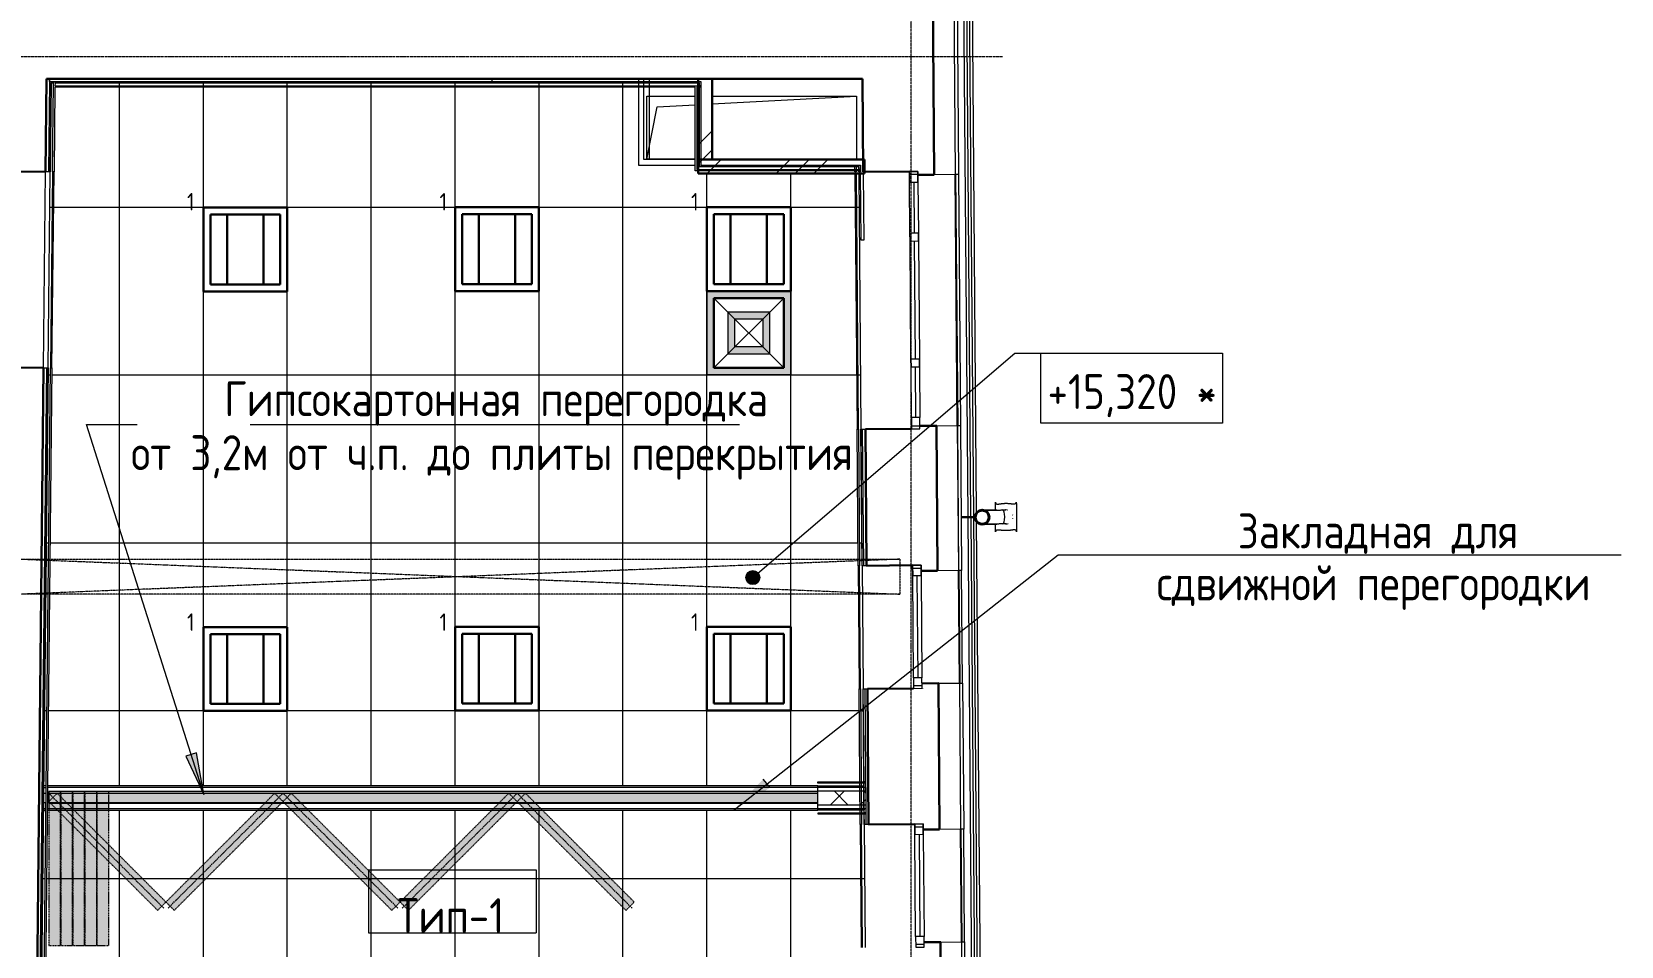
# Model space of a CAD drawing. Header units: millimetres. Extents: x -10051 to 73829, y -4843 to 44223.
# Drawn here: x 49062 to 60428, y 13883 to 20421 of the extents above; entities that cross this region are included whole.
import ezdxf

# ---------------------------------------------------------------- set-up
doc = ezdxf.new("R2010")
doc.units = ezdxf.units.MM
for name, pattern in [('ADSK_Линия сетки', [25, 20, -2.5, 0, -2.5]), ('ADSK_Осевая', [14, 10, -2, 0, -2]), ('ADSK_Штрих_ш3 п3', [6, 3, -3]), ('ADSK_Штрихпунктирная 2 точки_ш15 п1_5 п1_5 п1_5', [19.5, 15, -1.5, 0, -1.5, 0, -1.5])]:
    doc.linetypes.add(name, pattern=pattern)
for name, color, linetype, lineweight in [('_ Окна', 7, 'Continuous', 9), ('Аннотация', 7, 'Continuous', 20), ('Марки', 7, 'Continuous', 20), ('Обобщенные модели', 7, 'Continuous', 18), ('Окна', 7, 'Continuous', 9), ('Оси', 7, 'Continuous', 9), ('Отметки', 7, 'Continuous', 9), ('Перекрытие', 7, 'Continuous', 18), ('Потолки штриховка', 7, 'Continuous', 9), ('Стены внутренние', 7, 'Continuous', 18), ('Стены наружные', 7, 'Continuous', 18), ('Стены несущие', 7, 'Continuous', 30), ('Стены отделка', 7, 'Continuous', 30), ('Стены штриховка', 7, 'Continuous', 9), ('Узлы', 7, 'Continuous', 18)]:
    doc.layers.add(name, color=color, linetype=linetype, lineweight=lineweight)
doc.layers.add('Линии', color=7, linetype='Continuous', lineweight=9, true_color=0x00a600)
doc.styles.add('GOST Common_1', font='GOST_Common.ttf', dxfattribs={"width": 0.9, "height": 250})
doc.styles.add('GOST Common_2', font='GOST_Common.ttf', dxfattribs={"width": 0.9, "height": 250})
doc.styles.add('GOST Common_4', font='GOST_Common.ttf', dxfattribs={"width": 0.9, "height": 200})
doc.styles.add('GOST Common_B', font='', dxfattribs={"width": 0.9, "height": 250})
doc.styles.get('GOST Common_B').set_extended_font_data('GOST Common', bold=True)
pattern_1 = [(45, (0, 0), (-381.661, 381.661), []), (45, (134.94, 0), (0, 763.322), []), (45, (-134.94, 0), (0, 763.322), [])]

# ---------------------------------------------------------------- blocks, each defined once
blk = doc.blocks.new('Водосток - Тип 1 _карниз больше 490мм_-5168659-План потолков 4-го этажа')
at = {"layer": 'Обобщенные модели'}
for p, q in [((19, 405), (25, 405)), ((225, 405), (231, 405)), ((25, 255), (19, 255)), ((75, 184), (75, 306)), ((75, 264), (75, 306)), ((175, 306), (175, 184)), ((175, 306), (175, 264)), ((231, 255), (225, 255)), ((75, 184), (75, 226)), ((175, 226), (175, 184)), ((120, 10), (120, 109)), ((130, 109), (130, 10)), ((120, -13), (120, -10)), ((130, -10), (130, -13))]:
    blk.add_line(p, q, dxfattribs=at)
at = {"layer": 'Обобщенные модели', "flags": 128}
for points in [[(75, 226), (75, 232), (75, 238), (75, 243), (75, 248), (75, 254), (75, 259), (75, 264), (75, 269), (75, 274), (75, 278), (75, 283), (75, 287), (75, 291), (75, 295), (75, 299), (75, 302), (75, 306), (75, 309), (75, 312), (75, 315), (75, 317), (75, 319), (75, 322), (75, 323), (75, 325), (75, 326), (75, 328), (75, 329), (75, 329), (75, 330), (75, 330), (75, 330)], [(75, 264), (75, 258), (75, 252), (75, 247), (75, 242), (75, 236), (75, 231), (75, 226), (75, 221), (75, 216), (75, 212), (75, 207), (75, 203), (75, 199), (75, 195), (75, 191), (75, 188), (75, 184), (75, 181), (75, 178), (75, 175), (75, 173)], [(175, 330), (175, 330), (175, 330), (175, 329), (175, 328), (175, 327), (175, 326), (175, 324), (175, 322), (175, 320), (175, 318), (175, 316), (175, 313), (175, 310), (175, 307), (175, 304), (175, 300), (175, 297), (175, 293), (175, 289), (175, 285), (175, 280), (175, 276), (175, 271), (175, 266), (175, 261), (175, 256), (175, 251), (175, 245), (175, 240), (175, 234), (175, 229), (175, 226)], [(175, 173), (175, 174), (175, 177), (175, 180), (175, 183), (175, 186), (175, 190), (175, 193), (175, 197), (175, 201), (175, 205), (175, 210), (175, 214), (175, 219), (175, 224), (175, 229), (175, 234), (175, 239), (175, 245), (175, 250), (175, 256), (175, 261), (175, 264)]]:
    blk.add_lwpolyline(points, dxfattribs=at)
at = {"layer": 'Обобщенные модели'}
for centre, radius, start, end in [((125, 330), 50, 163.3249, 166.6752), ((125, 330), 50, 103.3248, 106.6752), ((125, 330), 50, 73.3248, 76.6752), ((125, 330), 50, 13.3248, 16.6751), ((125, 330), 50, 174.5444, 183.3856), ((125, 330), 50, 356.7269, 5.4556), ((125, 160), 52, 90, 270), ((125, 160), 52, 270, 90)]:
    blk.add_arc(centre, radius, start, end, dxfattribs=at)
at = {"layer": 'Обобщенные модели', "lineweight": 40}
for start, end in [(90, 270), (270, 90)]:
    blk.add_arc((125, 160), 50, start, end, dxfattribs=at)
at = {"layer": 'Обобщенные модели'}
for start_param, end_param in [(4.712389, 6.283185), (4.712389, 6.283185), (3.141593, 4.712389), (3.141593, 4.712389)]:
    blk.add_ellipse((125, 306), major_axis=(-50, 0), ratio=0.309017, start_param=start_param, end_param=end_param, dxfattribs=at)
for points, knots in [([(19, 255), (21, 255), (25, 256), (29, 259), (31, 262), (32, 265), (32, 267), (32, 269), (32, 272), (32, 274), (32, 276), (32, 279), (32, 281), (31, 284), (31, 287), (31, 290), (30, 293), (30, 296), (29, 299), (29, 302), (29, 306), (28, 310), (28, 316), (27, 325), (27, 335), (28, 344), (28, 350), (29, 354), (29, 358), (29, 361), (30, 364), (30, 367), (31, 370), (31, 373), (31, 376), (32, 379), (32, 381), (32, 384), (32, 386), (32, 388), (32, 391), (32, 393), (32, 395), (31, 398), (29, 401), (25, 404), (21, 405), (19, 405)], [-1, -1, -1, -1, -0.941176, -0.882353, -0.852941, -0.823529, -0.808824, -0.794118, -0.779412, -0.764706, -0.75, -0.735294, -0.720588, -0.705882, -0.691176, -0.676471, -0.661765, -0.647059, -0.632353, -0.617647, -0.602941, -0.588235, -0.558824, -0.529412, -0.470588, -0.441176, -0.411765, -0.397059, -0.382353, -0.367647, -0.352941, -0.338235, -0.323529, -0.308824, -0.294118, -0.279412, -0.264706, -0.25, -0.235294, -0.220588, -0.205882, -0.191176, -0.176471, -0.147059, -0.117647, -0.058824, 0, 0, 0, 0]), ([(19, 405), (22, 405), (29, 405), (39, 405), (48, 405), (56, 405), (61, 405), (65, 405), (68, 405), (71, 405), (74, 405), (78, 405), (81, 405), (84, 405), (86, 405), (88, 405), (90, 405), (93, 405), (96, 405), (100, 405), (102, 405), (105, 405), (107, 405), (110, 405), (116, 405), (121, 405), (125, 405)], [-1, -1, -1, -1, -0.875, -0.75, -0.625, -0.5625, -0.5, -0.46875, -0.4375, -0.40625, -0.375, -0.34375, -0.3125, -0.28125, -0.265625, -0.25, -0.234375, -0.21875, -0.1875, -0.15625, -0.140625, -0.125, -0.109375, -0.09375, -0.0625, 0, 0, 0, 0]), ([(125, 405), (129, 405), (134, 405), (140, 405), (143, 405), (145, 405), (148, 405), (150, 405), (154, 405), (157, 405), (160, 405), (162, 405), (164, 405), (166, 405), (169, 405), (172, 405), (176, 405), (179, 405), (182, 405), (185, 405), (189, 405), (194, 405), (202, 405), (211, 405), (221, 405), (228, 405), (231, 405)], [-1, -1, -1, -1, -0.9375, -0.90625, -0.890625, -0.875, -0.859375, -0.84375, -0.8125, -0.78125, -0.765625, -0.75, -0.734375, -0.71875, -0.6875, -0.65625, -0.625, -0.59375, -0.5625, -0.53125, -0.5, -0.4375, -0.375, -0.25, -0.125, 0, 0, 0, 0]), ([(231, 405), (229, 405), (225, 404), (221, 401), (219, 398), (218, 395), (218, 393), (218, 391), (218, 388), (218, 386), (218, 384), (218, 381), (218, 379), (219, 376), (219, 373), (219, 370), (220, 367), (220, 364), (221, 361), (221, 358), (221, 354), (222, 350), (222, 344), (223, 335), (223, 325), (222, 316), (222, 310), (221, 306), (221, 302), (221, 299), (220, 296), (220, 293), (219, 290), (219, 287), (219, 284), (218, 281), (218, 279), (218, 276), (218, 274), (218, 272), (218, 269), (218, 267), (218, 265), (219, 262), (221, 259), (225, 256), (229, 255), (231, 255)], [-1, -1, -1, -1, -0.941176, -0.882353, -0.852941, -0.823529, -0.808824, -0.794118, -0.779412, -0.764706, -0.75, -0.735294, -0.720588, -0.705882, -0.691176, -0.676471, -0.661765, -0.647059, -0.632353, -0.617647, -0.602941, -0.588235, -0.558824, -0.529412, -0.470588, -0.441176, -0.411765, -0.397059, -0.382353, -0.367647, -0.352941, -0.338235, -0.323529, -0.308824, -0.294118, -0.279412, -0.264706, -0.25, -0.235294, -0.220588, -0.205882, -0.191176, -0.176471, -0.147059, -0.117647, -0.058824, 0, 0, 0, 0]), ([(74, 255), (73, 255), (71, 255), (68, 255), (65, 255), (61, 255), (56, 255), (48, 255), (39, 255), (29, 255), (22, 255), (19, 255)], [-0.625, -0.625, -0.625, -0.625, -0.59375, -0.5625, -0.53125, -0.5, -0.4375, -0.375, -0.25, -0.125, 0, 0, 0, 0]), ([(231, 255), (228, 255), (221, 255), (211, 255), (202, 255), (194, 255), (189, 255), (185, 255), (182, 255), (179, 255), (177, 255), (176, 255)], [-1, -1, -1, -1, -0.875, -0.75, -0.625, -0.5625, -0.5, -0.46875, -0.4375, -0.40625, -0.375, -0.375, -0.375, -0.375])]:
    blk.add_open_spline(points, degree=3, knots=knots, dxfattribs=at)
blk = doc.blocks.new('окно трехпол с фрамугой - 1840х2380 и 2390 _h___нов_ ОК-5-2174128-План потолков 4-го этажа')
at = {"layer": '_ Окна', "lineweight": 18}
for p, q in [((-920, 75), (-920, 135)), ((-920, 135), (-840, 135)), ((-840, 135), (-840, 75)), ((-480, 75), (-480, 135)), ((-480, 135), (-420, 135)), ((-420, 135), (-420, 75)), ((420, 75), (420, 135)), ((420, 135), (480, 135)), ((480, 135), (480, 75)), ((840, 135), (840, 75)), ((920, 135), (840, 135)), ((920, 75), (920, 135)), ((-840, 75), (-920, 75)), ((-420, 75), (-480, 75)), ((480, 75), (420, 75)), ((840, 75), (920, 75))]:
    blk.add_line(p, q, dxfattribs=at)
at = {"layer": '_ Окна'}
for p, q in [((-900, 75), (-900, 135)), ((900, 75), (900, 135)), ((-840, 105), (-480, 105)), ((-420, 105), (420, 105)), ((480, 105), (840, 105))]:
    blk.add_line(p, q, dxfattribs=at)
at = {"layer": 'Окна'}
for p, q in [((-920, 135), (-920, 75)), ((-840, 135), (-920, 135)), ((-840, 135), (-480, 135)), ((-420, 135), (-480, 135)), ((-420, 135), (420, 135)), ((480, 135), (420, 135)), ((480, 135), (840, 135)), ((920, 135), (840, 135)), ((920, 75), (920, 135)), ((-920, 75), (-840, 75)), ((-480, 75), (-840, 75)), ((-480, 75), (-420, 75)), ((420, 75), (-420, 75)), ((420, 75), (480, 75)), ((840, 75), (480, 75)), ((840, 75), (920, 75))]:
    blk.add_line(p, q, dxfattribs=at)
blk = doc.blocks.new('окна_rehau_однопольное_фрамуга_сверху - 840х2320 _глухое_ _нов_ ок-24-2066060-План потолков 4-го этажа')
at = {"layer": '_ Окна', "lineweight": 18}
for p, q in [((-440, 75), (-440, 135)), ((-440, 135), (-364, 135)), ((-364, 135), (-364, 75)), ((364, 135), (364, 75)), ((440, 135), (364, 135)), ((440, 75), (440, 135)), ((-364, 75), (-440, 75)), ((364, 75), (440, 75))]:
    blk.add_line(p, q, dxfattribs=at)
at = {"layer": '_ Окна'}
for p, q in [((-420, 75), (-420, 135)), ((420, 75), (420, 135)), ((-364, 105), (364, 105))]:
    blk.add_line(p, q, dxfattribs=at)
at = {"layer": 'Окна'}
for p, q in [((-440, 135), (-440, 75)), ((-364, 135), (-440, 135)), ((-364, 135), (364, 135)), ((440, 135), (364, 135)), ((440, 75), (440, 135)), ((-440, 75), (-364, 75)), ((364, 75), (-364, 75)), ((364, 75), (440, 75))]:
    blk.add_line(p, q, dxfattribs=at)
blk = doc.blocks.new('GM_Отверстие прямоугольное _в плите_ - Отверстие-3336402-План потолков 4-го этажа')
at = {"layer": 'Обобщенные модели'}
for p, q in [((-750, -225), (-750, 225)), ((-750, 225), (-403, 225)), ((-750, -225), (-675, 150)), ((-730, 225), (-403, 225)), ((-675, 150), (-403, 164)), ((-393, 225), (-383, 225)), ((-393, 225), (-383, 225)), ((-393, 165), (-383, 165)), ((-283, 225), (750, 225)), ((-283, 171), (750, 225)), ((-283, 225), (750, 225)), ((750, 225), (750, -225)), ((750, 225), (750, -225)), ((-403, -225), (-750, -225)), ((-403, -225), (-730, -225)), ((-383, -225), (-393, -225)), ((-383, -225), (-393, -225)), ((750, -225), (-283, -225)), ((750, -225), (-283, -225))]:
    blk.add_line(p, q, dxfattribs=at)
blk = doc.blocks.new('Высотные отметки - Рамка-12095-План потолков 4-го этажа')
at = {"layer": 'Аннотация'}
for p, q in [((-6.5, 0), (-6.5, 5)), ((-6.5, 5), (6.5, 5)), ((6.5, 5), (6.5, 0)), ((6.5, 0), (-6.5, 0))]:
    blk.add_line(p, q, dxfattribs=at)
blk = doc.blocks.new('ADSK_Аннотация_Текст_сВыноской - Текст с выноской-1549955-План потолков 4-го этажа')
at = {"layer": 'Аннотация'}
blk.add_line((-17.5, 0), (17.5, 0), dxfattribs=at)
blk = doc.blocks.new('ADSK_Марка_Потолок - ADSK_Марка и Смещение от уровня-155896-План потолков 4-го этажа')
at = {"layer": 'Марки'}
for p, q in [((-6, 4.5), (-6, 0)), ((-6, 4.5), (6, 4.5)), ((6, 4.5), (6, 0)), ((-6, 0), (6, 0))]:
    blk.add_line(p, q, dxfattribs=at)

msp = doc.modelspace()

# ---------------------------------------------------------------- hatches: boundary and pattern name
at = {"layer": 'Аннотация'}
for points in [[(50292.937, 14967.81), (50239.891, 15265.713), (50164.596, 15241.833)], [(54084.62, 14859.09), (54342.714, 15017.038), (54293.04, 15078.456)]]:
    msp.add_hatch(color=256, dxfattribs=at).paths.add_polyline_path(points)
at = {"layer": 'Отметки'}
h = msp.add_hatch(color=256, dxfattribs=at)
edge = h.paths.add_edge_path()
edge.add_arc((54217.903, 16518.579), 50, 0, 360)
at = {"layer": 'Потолки штриховка', "lineweight": 18}
h = msp.add_hatch(dxfattribs=at)
h.set_pattern_fill('FP_30', color=256, style=0, pattern_type=2)
h.set_pattern_definition([(90, (53288.9, 14367.74), (600, -4e-14), []), (0, (53288.9, 14367.7), (0, -1200), [])])
h.paths.add_polyline_path([(55064.294, 8799.348), (55064.133, 8801.348), (55062.278, 8801.348), (55064.278, 8799.364)])
h.paths.add_polyline_path([(49075.614, 8799.348), (49075.614, 8801.348), (49073.614, 8799.348)])
h.paths.add_polyline_path([(49075.614, 8801.348), (49093.614, 8801.348), (49093.614, 12111.747), (49075.614, 12111.216), (49075.614, 8995.435)])
h.paths.add_polyline_path([(49103.614, 8801.348), (55062.278, 8801.348), (55062.052, 8819.348), (49103.614, 8819.348)])
h.paths.add_polyline_path([(49278.658, 8829.348), (55034.051, 8829.348), (54985.537, 14827.823), (54684.376, 14827.823), (54684.376, 14837.823), (54985.456, 14837.823), (54985.31, 14855.823), (49172.639, 14855.823), (49143.354, 12111.216), (49103.614, 12111.216), (49103.614, 8829.348)])
h.paths.add_polyline_path([(55059.416, 8829.348), (55062.052, 8829.348), (55013.311, 14827.823), (54995.537, 14827.823), (55044.051, 8829.348)])
h.paths.add_polyline_path([(49133.461, 12121.322), (49162.638, 14855.823), (49144.637, 14855.823), (49115.515, 12126.514), (49113.516, 12126.536), (49113.494, 12124.536), (49103.614, 12124.536), (49103.623, 12121.641), (49130.9, 12121.35)])
h.paths.add_polyline_path([(49075.614, 12124.94), (49075.614, 12126.94), (49073.825, 12126.748), (49075.579, 12124.976)])
h.paths.add_polyline_path([(49093.614, 12121.748), (49093.614, 12124.748), (49075.614, 12124.748), (49075.614, 12121.94), (49083.678, 12121.854)])
h.paths.add_polyline_path([(55013.311, 14837.823), (55013.457, 14837.823), (55013.214, 14855.823), (54995.311, 14855.823), (54996.139, 14837.823), (55013.214, 14837.823)])
h.paths.add_polyline_path([(54815.056, 15029.823), (54983.903, 15029.823), (54983.757, 15047.823), (54684.096, 15047.823), (54684.096, 15057.823), (54983.677, 15057.823), (54948.399, 19407.742), (53826.852, 19407.742), (53826.852, 19427.742), (53806.852, 19427.742), (53806.852, 19467.742), (53399.948, 19467.742), (53399.948, 20025.573), (49227.8, 20025.573), (49174.495, 15029.823), (54684.096, 15029.823)])
h.paths.add_polyline_path([(49146.494, 15029.823), (49164.495, 15029.823), (49218.098, 20053.573), (49200.097, 20053.573), (49151.652, 15513.287)])
h.paths.add_polyline_path([(55011.904, 15029.823), (55011.678, 15047.823), (54993.759, 15047.726), (54993.903, 15029.823), (55011.758, 15029.823)])
h.paths.add_polyline_path([(55008.293, 15057.823), (55011.678, 15057.823), (54976.398, 19407.742), (54958.496, 19407.742), (54993.677, 15057.823), (55006.293, 15057.823)])
h.paths.add_polyline_path([(53816.852, 19437.742), (53826.852, 19437.742), (53826.852, 19467.742), (53816.852, 19466.712)])
h.paths.add_polyline_path([(53479.948, 19507.742), (53806.852, 19507.742), (53806.852, 19510.857), (53479.948, 19510.857)])
h.paths.add_polyline_path([(53816.852, 19507.742), (53826.852, 19507.742), (53826.852, 19510.857), (53816.852, 19510.857)])
h.paths.add_polyline_path([(53816.852, 19960.857), (53826.852, 19960.857), (53826.852, 20025.573), (53816.852, 20025.573)])
h.paths.add_polyline_path([(53479.948, 19960.857), (53806.852, 19960.857), (53806.852, 20025.573), (53479.948, 20025.573)])
h.paths.add_polyline_path([(49228.12, 20035.573), (53399.948, 20035.573), (53399.948, 20053.573), (49228.099, 20053.573), (49228.099, 20035.573)])
h.paths.add_polyline_path([(53806.852, 20035.573), (53826.852, 20035.573), (53826.852, 20053.573), (53479.948, 20053.573), (53479.948, 20035.573)])
h.paths.add_polyline_path([(49200.097, 20053.573), (49200.097, 20055.573), (49198.225, 20055.465)])
at = {"layer": 'Стены внутренние', "lineweight": 9}
h = msp.add_hatch(dxfattribs=at)
h.set_pattern_fill('FP_1', color=256, style=0, pattern_type=2)
h.set_pattern_definition(pattern_1)
h.paths.add_polyline_path([(53826.852, 19507.742), (53926.852, 19507.742), (53926.852, 20085.573), (53826.852, 20085.492), (53826.852, 19510.857)])
h = msp.add_hatch(dxfattribs=at)
h.set_pattern_fill('FP_1', color=256, style=0, pattern_type=2)
h.set_pattern_definition(pattern_1)
h.paths.add_polyline_path([(55003.016, 19407.742), (55016.622, 19407.742), (55016.622, 19420.228), (55008.397, 19420.161), (55007.689, 19507.742), (53826.852, 19507.742), (53826.852, 19407.742), (54815.056, 19407.742)])
h = msp.add_hatch(dxfattribs=at)
h.set_pattern_fill('FP_3', color=256, style=0, pattern_type=2)
h.set_pattern_definition([(45, (0, 0), (-106.066, 106.066), []), (135, (0, 0), (-106.066, -106.066), [])])
h.paths.add_polyline_path([(54815.056, 14892.823), (55025.505, 14892.823), (55025.215, 14992.823), (54684.096, 14992.823), (54684.096, 14892.823)])
at = {"layer": 'Узлы', "true_color": 0x939393}
h = msp.add_hatch(color=252, dxfattribs=at)
h.paths.add_polyline_path([(53938.93, 17967.742), (54488.93, 17967.742), (54488.93, 18567.742), (53888.93, 18567.742), (53888.93, 17967.742)])
h.paths.add_polyline_path([(54219.578, 18017.742), (53938.93, 18017.742), (53938.93, 18517.742), (54438.93, 18517.742), (54438.93, 18017.742)])
h.paths.add_polyline_path([(54088.93, 18117.742), (54338.93, 18117.742), (54338.93, 18417.742), (54038.93, 18417.742), (54038.93, 18117.742)])
h.paths.add_polyline_path([(54088.93, 18167.742), (54088.93, 18367.742), (54288.93, 18367.742), (54288.93, 18167.742), (54179.356, 18167.742)])
at = {"layer": 'Узлы', "true_color": 0xffffff}
msp.add_hatch(color=7, dxfattribs=at).paths.add_polyline_path([(54523.667, 14905), (54684.096, 14905), (54684.096, 14989), (49184.096, 14989), (49184.096, 14905), (53940.888, 14905)])
at = {"layer": 'Узлы', "true_color": 0xffffff, "transparency": 33554432}
for points in [[(49184.096, 13889), (49268.096, 13889), (49268.096, 14905), (49184.096, 14905), (49184.096, 14582.165)], [(49270.096, 13889), (49354.096, 13889), (49354.096, 14905), (49270.096, 14905), (49270.096, 14582.165)], [(49356.096, 13889), (49440.096, 13889), (49440.096, 14905), (49356.096, 14905), (49356.096, 14139.484)], [(49526.096, 13889), (49526.096, 14905), (49442.096, 14905), (49442.096, 13889)], [(49612.096, 13889), (49612.096, 14905), (49528.096, 14905), (49528.096, 13889)], [(50080.707, 14139.484), (50846.223, 14905), (50727.429, 14905), (50021.31, 14198.881)], [(51636.342, 14139.484), (51695.739, 14198.881), (50989.62, 14905), (50870.826, 14905), (51609.773, 14166.053)], [(51755.136, 14139.484), (52520.652, 14905), (52401.858, 14905), (51695.739, 14198.881)], [(53310.771, 14139.484), (53370.168, 14198.881), (52664.049, 14905), (52545.255, 14905), (52594.432, 14855.823)]]:
    msp.add_hatch(color=7, dxfattribs=at).paths.add_polyline_path(points)
h = msp.add_hatch(color=7, dxfattribs=at)
h.paths.add_polyline_path([(49961.913, 14139.484), (50021.31, 14198.881), (49612.096, 14608.095), (49612.096, 14489.302)])
h.paths.add_polyline_path([(49528.096, 14573.302), (49528.096, 14692.095), (49526.096, 14694.095), (49526.096, 14575.302)])
h.paths.add_polyline_path([(49442.096, 14659.302), (49442.096, 14778.095), (49440.096, 14780.095), (49440.096, 14661.302)])
h.paths.add_polyline_path([(49356.096, 14745.302), (49356.096, 14864.095), (49354.096, 14866.095), (49354.096, 14747.302)])
h.paths.add_polyline_path([(49270.096, 14831.302), (49270.096, 14905), (49268.096, 14905), (49268.096, 14833.302)])

# ---------------------------------------------------------------- linework, layer by layer
at = {"layer": 'Аннотация'}
for p, q in [((49453.838, 17613.542), (49816.377, 17613.542)), ((50292.937, 14967.81), (49453.838, 17613.542)), ((54084.385, 14858.821), (56402.084, 16682.414)), ((56402.084, 16682.414), (56928.103, 16682.414)), ((50239.891, 15265.713), (50164.596, 15241.833)), ((50164.596, 15241.833), (50292.937, 14967.81)), ((50292.937, 14967.81), (50239.891, 15265.713)), ((54342.714, 15017.038), (54293.04, 15078.456))]:
    msp.add_line(p, q, dxfattribs=at)
at = {"layer": 'Линии', "color": 5, "lineweight": 30, "true_color": 0x0000ff}
for p, q in [((50288.931, 19165.31), (50888.931, 19165.31)), ((50288.931, 18565.31), (50288.931, 19165.31)), ((50838.931, 19115.31), (50338.931, 19115.31)), ((50338.931, 19115.31), (50338.931, 18615.31)), ((50458.931, 19115.31), (50458.931, 18615.31)), ((50718.931, 19115.31), (50718.931, 18615.31)), ((50838.931, 18615.31), (50838.931, 19115.31)), ((50888.931, 19165.31), (50888.931, 18565.31)), ((52088.93, 19167.742), (52688.93, 19167.742)), ((52088.93, 18567.742), (52088.93, 19167.742)), ((52638.93, 19117.742), (52138.93, 19117.742)), ((52138.93, 19117.742), (52138.93, 18617.742)), ((52258.93, 19117.742), (52258.93, 18617.742)), ((52518.93, 19117.742), (52518.93, 18617.742)), ((52638.93, 18617.742), (52638.93, 19117.742)), ((52688.93, 19167.742), (52688.93, 18567.742)), ((50888.931, 18565.31), (50288.931, 18565.31)), ((50338.931, 18615.31), (50838.931, 18615.31)), ((52688.93, 18567.742), (52088.93, 18567.742)), ((52138.93, 18617.742), (52638.93, 18617.742)), ((54438.93, 18517.742), (53938.93, 18517.742)), ((53938.93, 18517.742), (53938.93, 18017.742)), ((54438.93, 18017.742), (54438.93, 18517.742)), ((53938.93, 18017.742), (54438.93, 18017.742)), ((52088.93, 16167.742), (52688.93, 16167.742)), ((52088.93, 15567.742), (52088.93, 16167.742)), ((52688.93, 16167.742), (52688.93, 15567.742)), ((53888.93, 16167.742), (54488.93, 16167.742)), ((53888.93, 15567.742), (53888.93, 16167.742)), ((54488.93, 16167.742), (54488.93, 15567.742)), ((52638.93, 16117.742), (52138.93, 16117.742)), ((52138.93, 16117.742), (52138.93, 15617.742)), ((52258.93, 16117.742), (52258.93, 15617.742)), ((52518.93, 16117.742), (52518.93, 15617.742)), ((52638.93, 15617.742), (52638.93, 16117.742)), ((54438.93, 16117.742), (53938.93, 16117.742)), ((53938.93, 16117.742), (53938.93, 15617.742)), ((54058.93, 16117.742), (54058.93, 15617.742)), ((54318.93, 16117.742), (54318.93, 15617.742)), ((54438.93, 15617.742), (54438.93, 16117.742)), ((52138.93, 15617.742), (52638.93, 15617.742)), ((53938.93, 15617.742), (54438.93, 15617.742)), ((52688.93, 15567.742), (52088.93, 15567.742)), ((54488.93, 15567.742), (53888.93, 15567.742))]:
    msp.add_line(p, q, dxfattribs=at)
at = {"layer": 'Линии', "color": 1, "lineweight": 30, "true_color": 0xff0000}
for p, q in [((53888.93, 19167.742), (54488.93, 19167.742)), ((53888.93, 18567.742), (53888.93, 19167.742)), ((54438.93, 19117.742), (53938.93, 19117.742)), ((53938.93, 19117.742), (53938.93, 18617.742)), ((54058.93, 19117.742), (54058.93, 18617.742)), ((54318.93, 19117.742), (54318.93, 18617.742)), ((54438.93, 18617.742), (54438.93, 19117.742)), ((54488.93, 19167.742), (54488.93, 18567.742)), ((54488.93, 18567.742), (53888.93, 18567.742)), ((53938.93, 18617.742), (54438.93, 18617.742)), ((50288.931, 16165.31), (50888.931, 16165.31)), ((50288.931, 15565.31), (50288.931, 16165.31)), ((50888.931, 16165.31), (50888.931, 15565.31)), ((50838.931, 16115.31), (50338.931, 16115.31)), ((50338.931, 16115.31), (50338.931, 15615.31)), ((50458.931, 16115.31), (50458.931, 15615.31)), ((50718.931, 16115.31), (50718.931, 15615.31)), ((50838.931, 15615.31), (50838.931, 16115.31)), ((50338.931, 15615.31), (50838.931, 15615.31)), ((50888.931, 15565.31), (50288.931, 15565.31))]:
    msp.add_line(p, q, dxfattribs=at)
at = {"layer": 'Линии', "color": 7, "lineweight": 18}
for p, q in [((53888.93, 18567.742), (54488.93, 18567.742)), ((53888.93, 17967.742), (53888.93, 18567.742)), ((54488.93, 18567.742), (54488.93, 17967.742)), ((53938.93, 18517.742), (54438.93, 18017.742)), ((54438.93, 18517.742), (53938.93, 18017.742)), ((54488.93, 17967.742), (53888.93, 17967.742))]:
    msp.add_line(p, q, dxfattribs=at)
at = {"layer": 'Линии', "color": 7}
for p, q in [((54488.93, 18567.742), (53888.93, 18567.742)), ((53888.93, 18567.742), (53888.93, 17967.742)), ((54488.93, 17967.742), (54488.93, 18567.742)), ((53938.93, 18017.742), (53938.93, 18517.742)), ((53938.93, 18517.742), (54438.93, 18517.742)), ((54038.93, 18417.742), (54038.93, 18117.742)), ((54338.93, 18417.742), (54038.93, 18417.742)), ((54338.93, 18117.742), (54338.93, 18417.742)), ((54438.93, 18517.742), (54438.93, 18017.742)), ((54088.93, 18367.742), (54288.93, 18367.742)), ((54088.93, 18167.742), (54088.93, 18367.742)), ((54288.93, 18367.742), (54288.93, 18167.742)), ((54038.93, 18117.742), (54338.93, 18117.742)), ((54288.93, 18167.742), (54088.93, 18167.742)), ((53888.93, 17967.742), (54488.93, 17967.742)), ((54438.93, 18017.742), (53938.93, 18017.742)), ((54684.096, 14989), (49184.096, 14989)), ((49184.096, 14989), (49184.096, 14905)), ((49184.096, 14905), (54684.096, 14905)), ((54684.096, 14905), (54684.096, 14989))]:
    msp.add_line(p, q, dxfattribs=at)
at = {"layer": 'Линии', "color": 7, "linetype": 'ADSK_Штрихпунктирная 2 точки_ш15 п1_5 п1_5 п1_5'}
for p, q in [((48943.614, 16650.481), (55269.86, 16650.481)), ((48995.873, 16650.481), (55269.86, 16400.481)), ((55269.86, 16650.481), (48995.873, 16400.481)), ((55269.86, 16650.481), (55269.86, 16400.481)), ((55269.86, 16400.481), (48943.614, 16400.481))]:
    msp.add_line(p, q, dxfattribs=at)
at = {"layer": 'Линии', "color": 7, "linetype": 'ADSK_Штрих_ш3 п3'}
for p, q in [((49184.096, 14989), (49184.096, 13889)), ((49268.096, 14989), (49184.096, 14989)), ((49243.493, 14976.698), (49184.096, 14917.302)), ((49184.096, 14917.302), (49961.913, 14139.484)), ((50021.31, 14198.881), (49243.493, 14976.698)), ((49268.096, 13889), (49268.096, 14989)), ((49270.096, 14989), (49270.096, 13889)), ((49354.096, 14989), (49270.096, 14989)), ((49354.096, 13889), (49354.096, 14989)), ((49356.096, 14989), (49356.096, 13889)), ((49440.096, 14989), (49356.096, 14989)), ((49440.096, 13889), (49440.096, 14989)), ((49442.096, 14989), (49442.096, 13889)), ((49526.096, 14989), (49442.096, 14989)), ((49526.096, 13889), (49526.096, 14989)), ((49528.096, 14989), (49528.096, 13889)), ((49612.096, 14989), (49528.096, 14989)), ((49612.096, 13889), (49612.096, 14989)), ((50799.128, 14976.698), (50021.31, 14198.881)), ((50080.707, 14139.484), (50858.525, 14917.302)), ((50858.525, 14917.302), (50799.128, 14976.698)), ((50917.922, 14976.698), (50858.525, 14917.302)), ((50858.525, 14917.302), (51636.342, 14139.484)), ((51695.739, 14198.881), (50917.922, 14976.698)), ((52473.557, 14976.698), (51695.739, 14198.881)), ((51755.136, 14139.484), (52532.954, 14917.302)), ((52532.954, 14917.302), (52473.557, 14976.698)), ((52592.351, 14976.698), (52532.954, 14917.302)), ((52532.954, 14917.302), (53310.771, 14139.484)), ((53370.168, 14198.881), (52592.351, 14976.698)), ((49961.913, 14139.484), (50021.31, 14198.881)), ((50021.31, 14198.881), (50080.707, 14139.484)), ((51636.342, 14139.484), (51695.739, 14198.881)), ((51695.739, 14198.881), (51755.136, 14139.484)), ((53310.771, 14139.484), (53370.168, 14198.881)), ((49184.096, 13889), (49268.096, 13889)), ((49270.096, 13889), (49354.096, 13889)), ((49356.096, 13889), (49440.096, 13889)), ((49442.096, 13889), (49526.096, 13889)), ((49528.096, 13889), (49612.096, 13889))]:
    msp.add_line(p, q, dxfattribs=at)
at = {"layer": 'Линии', "color": 7, "linetype": 'ADSK_Осевая', "lineweight": 18}
for p, q in [((50005.754, 14155.04), (49185.51, 14975.284)), ((50036.867, 14155.04), (50857.111, 14975.284)), ((51680.183, 14155.04), (50859.939, 14975.284)), ((51711.296, 14155.04), (52531.54, 14975.284)), ((53354.612, 14155.04), (52534.368, 14975.284))]:
    msp.add_line(p, q, dxfattribs=at)
at = {"layer": 'Оси', "linetype": 'ADSK_Линия сетки'}
for p, q in [((55349.565, -3698.875), (55349.565, 44222.998)), ((-9251.096, 20245), (56004.853, 20245))]:
    msp.add_line(p, q, dxfattribs=at)
at = {"layer": 'Отметки', "lineweight": 20}
for p, q in [((54217.903, 16518.579), (56092.967, 18123.003)), ((56092.967, 18123.003), (56926.744, 18123.003))]:
    msp.add_line(p, q, dxfattribs=at)
at = {"layer": 'Отметки'}
msp.add_circle((54217.903, 16518.579), 50, dxfattribs=at)
at = {"layer": 'Перекрытие'}
for p, q in [((49173.891, 20085.492), (49188.438, 20085.492)), ((52352.126, 20085.492), (53399.948, 20085.492)), ((53479.948, 20085.492), (53826.852, 20085.492)), ((53926.852, 20085.492), (55003.076, 20085.492))]:
    msp.add_line(p, q, dxfattribs=at)
at = {"layer": 'Стены внутренние'}
for p, q in [((53399.948, 20085.573), (53399.948, 20065.573)), ((53399.948, 20053.761), (53399.948, 20035.573)), ((53399.948, 20025.573), (53399.948, 19467.742)), ((53439.948, 20065.573), (53439.948, 20085.573)), ((53439.948, 20035.573), (53439.948, 20053.744)), ((53439.948, 19507.742), (53439.948, 20025.573)), ((53479.948, 20065.573), (53479.948, 20085.573)), ((53479.948, 20035.573), (53479.948, 20053.727)), ((53479.948, 19507.742), (53479.948, 20025.573)), ((53399.948, 19467.742), (53806.852, 19467.742)), ((53806.852, 19507.742), (53439.948, 19507.742)), ((53826.852, 19507.742), (53816.852, 19507.742)), ((53816.852, 19467.742), (53826.852, 19467.742)), ((49146.392, 18019.52), (49161.329, 19419.441)), ((49211.326, 19418.907), (49196.389, 18018.987)), ((49206.389, 18018.88), (49221.326, 19418.8)), ((54948.496, 19407.742), (54963.28, 17579.736)), ((54973.28, 17579.817), (54958.496, 19407.742)), ((55008.498, 19407.742), (55012.341, 18932.55)), ((55012.341, 18932.55), (54992.342, 18932.388)), ((54971.177, 16603.278), (54978.294, 15723.307)), ((54988.294, 15723.387), (54981.177, 16603.359)), ((49147.566, 14977.823), (49147.566, 15017.823)), ((54684.096, 15017.823), (49174.367, 15017.823)), ((49163.193, 14907.823), (49145.192, 14907.823)), ((49147.566, 14977.823), (49163.94, 14977.823)), ((54684.096, 14907.823), (49173.194, 14907.823)), ((49173.94, 14977.823), (54684.096, 14977.823)), ((49144.765, 14867.823), (49162.766, 14867.823)), ((49172.767, 14867.823), (54684.096, 14867.823)), ((54986.139, 14753.337), (54993.256, 13873.366)), ((55003.256, 13873.447), (54996.139, 14753.418))]:
    msp.add_line(p, q, dxfattribs=at)
at = {"layer": 'Стены наружные'}
for p, q in [((55758.359, 16954.954), (55629.109, 32935.97)), ((55778.357, 16955.116), (55649.107, 32936.06)), ((55798.355, 16955.277), (55669.107, 32936.15)), ((55818.141, 16981.757), (55689.318, 32909.958)), ((49178.39, 18019.179), (49193.327, 19419.099)), ((54976.497, 19407.742), (54991.279, 17579.962)), ((54992.342, 18932.388), (54988.497, 19407.742)), ((55680.52, 17605.537), (55666.003, 19400.479)), ((55668.578, 19400.5), (55683.095, 17605.558)), ((55688.577, 19400.661), (55703.094, 17605.72)), ((55825.758, 8621.503), (55758.436, 16945.473)), ((55845.755, 8621.664), (55778.434, 16945.564)), ((55865.621, 8638.325), (55798.433, 16945.654)), ((55885.388, 8667.103), (55818.645, 16919.462)), ((54999.176, 16603.504), (55006.293, 15723.533)), ((55695.413, 15764.108), (55688.903, 16569.081)), ((55691.477, 16569.102), (55697.988, 15764.128)), ((55717.987, 15764.29), (55711.477, 16569.264)), ((49146.366, 15017.823), (49164.367, 15017.823)), ((49164.495, 15029.823), (49146.494, 15029.823)), ((54684.096, 15029.823), (49174.495, 15029.823)), ((49144.637, 14855.823), (49162.638, 14855.823)), ((49172.639, 14855.823), (54684.096, 14855.823)), ((55014.138, 14753.564), (55021.255, 13873.592)), ((55710.375, 13914.167), (55703.864, 14719.141)), ((55706.439, 14719.161), (55712.95, 13914.188)), ((55732.949, 13914.35), (55726.438, 14719.323))]:
    msp.add_line(p, q, dxfattribs=at)
at = {"layer": 'Стены несущие'}
for p, q in [((55516.008, 19399.266), (55497.051, 21743.191)), ((49168.437, 20085.573), (49161.329, 19419.441)), ((55003.016, 20085.573), (49168.437, 20085.573)), ((53826.852, 19407.742), (53826.852, 20085.573)), ((53926.852, 20085.573), (53926.852, 19507.742)), ((55008.397, 19420.161), (55003.016, 20085.573)), ((55016.622, 19507.742), (53826.852, 19507.742)), ((55016.622, 19507.742), (55016.622, 19407.742)), ((49161.329, 19419.441), (48681.356, 19424.562)), ((55016.622, 19407.742), (53826.852, 19407.742)), ((55338.386, 19422.83), (55008.397, 19420.161)), ((55516.008, 19399.266), (55398.587, 19398.316)), ((48666.419, 18024.642), (49146.392, 18019.52)), ((49146.392, 18019.52), (49083.624, 12136.855)), ((55023.278, 17580.221), (55353.267, 17582.89)), ((55031.175, 16603.763), (55023.278, 17580.221)), ((55023.286, 17579.221), (55031.175, 16603.763)), ((55413.104, 17603.375), (55533.1, 17604.345)), ((55413.265, 17583.375), (55413.273, 17582.375)), ((55533.108, 17603.345), (55530.533, 17603.324)), ((55530.533, 17603.324), (55530.533, 17603.324)), ((55538.908, 16567.868), (55530.533, 17603.324)), ((55533.1, 17604.345), (55533.108, 17603.345)), ((55361.165, 16606.432), (55031.175, 16603.763)), ((55538.908, 16567.868), (55421.486, 16566.918)), ((55038.292, 15723.792), (55368.282, 15726.461)), ((55046.137, 14753.822), (55038.292, 15723.792)), ((55038.3, 15722.792), (55046.137, 14753.822)), ((55427.997, 15761.945), (55547.993, 15762.915)), ((55428.28, 15726.946), (55428.288, 15725.946)), ((55548.001, 15761.915), (55545.426, 15761.894)), ((55545.426, 15761.894), (55553.869, 14717.928)), ((55547.993, 15762.915), (55548.001, 15761.915)), ((55376.126, 14756.491), (55046.137, 14753.822)), ((55553.869, 14717.928), (55436.448, 14716.978)), ((55442.958, 13912.004), (55562.954, 13912.975)), ((55562.963, 13911.975), (55560.388, 13911.954)), ((55560.388, 13911.954), (55584.145, 10974.542)), ((55562.954, 13912.975), (55562.963, 13911.975))]:
    msp.add_line(p, q, dxfattribs=at)
at = {"layer": 'Стены отделка', "lineweight": 9}
for p, q in [((55647.038, 21745.404), (55666.003, 19400.479)), ((55668.578, 19400.5), (55649.613, 21745.425)), ((55669.612, 21745.587), (55688.577, 19400.661)), ((49168.436, 20085.55), (49188.435, 20085.337)), ((49188.435, 20085.337), (49188.224, 20065.573)), ((49188.224, 20065.573), (53846.852, 20065.573)), ((49188.438, 20065.573), (49188.438, 20085.573)), ((49200.097, 20053.573), (49193.327, 19419.099)), ((49218.098, 20053.573), (49200.097, 20053.573)), ((49211.326, 19418.907), (49218.098, 20053.573)), ((49227.8, 20025.573), (49221.326, 19418.8)), ((53806.852, 20025.573), (49227.8, 20025.573)), ((49228.099, 20053.573), (49227.907, 20035.573)), ((49227.907, 20035.573), (53834.852, 20035.573)), ((53834.852, 20053.573), (49228.099, 20053.573)), ((52352.126, 20085.573), (52352.126, 20065.573)), ((53806.852, 19427.742), (53806.852, 20025.573)), ((53834.852, 20025.573), (53816.852, 20025.573)), ((53816.852, 20025.573), (53816.852, 19437.742)), ((53834.852, 20035.573), (53834.852, 20053.573)), ((53834.852, 19457.742), (53834.852, 20025.573)), ((53846.852, 20065.573), (53846.852, 19467.742)), ((53816.852, 19437.742), (54976.254, 19437.742)), ((54948.107, 19455.742), (53836.852, 19455.742)), ((53846.852, 19467.742), (54988.012, 19467.742)), ((54948.399, 19419.676), (54948.107, 19455.742)), ((54976.108, 19455.742), (54958.108, 19455.742)), ((54958.108, 19455.742), (54958.399, 19419.757)), ((54976.254, 19437.742), (54976.108, 19455.742)), ((54988.012, 19467.742), (54988.398, 19419.999)), ((49193.327, 19419.099), (49161.329, 19419.441)), ((49221.326, 19418.8), (49211.326, 19418.907)), ((54976.335, 19427.742), (53806.852, 19427.742)), ((54958.399, 19419.757), (54948.399, 19419.676)), ((54976.398, 19419.902), (54976.335, 19427.742)), ((54988.398, 19419.999), (54976.398, 19419.902)), ((55666.003, 19400.479), (55516.008, 19399.266)), ((55688.577, 19400.661), (55668.578, 19400.5)), ((49178.39, 18019.179), (49115.622, 12136.514)), ((49133.461, 12121.322), (49196.389, 18018.987)), ((49206.389, 18018.88), (49143.354, 12111.216)), ((49146.392, 18019.52), (49178.39, 18019.179)), ((49196.389, 18018.987), (49206.389, 18018.88)), ((54963.28, 17579.736), (54973.28, 17579.817)), ((54971.177, 16603.278), (54963.28, 17579.736)), ((54973.28, 17579.817), (54981.177, 16603.359)), ((54991.279, 17579.962), (55023.278, 17580.221)), ((54999.176, 16603.504), (54991.279, 17579.962)), ((55003.287, 17579.059), (55003.279, 17580.059)), ((55023.278, 17580.221), (55023.286, 17579.221)), ((55530.533, 17603.324), (55530.525, 17604.324)), ((55533.1, 17604.345), (55680.52, 17605.537)), ((55680.52, 17605.537), (55688.903, 16569.081)), ((55683.095, 17605.558), (55703.094, 17605.72)), ((55691.477, 16569.102), (55683.095, 17605.558)), ((55703.094, 17605.72), (55711.477, 16569.264)), ((54981.177, 16603.359), (54971.177, 16603.278)), ((55031.175, 16603.763), (54999.176, 16603.504)), ((55688.903, 16569.081), (55538.908, 16567.868)), ((55711.477, 16569.264), (55691.477, 16569.102)), ((54978.294, 15723.307), (54988.294, 15723.387)), ((54986.139, 14753.337), (54978.294, 15723.307)), ((54988.294, 15723.387), (54996.139, 14753.418)), ((55006.293, 15723.533), (55038.292, 15723.792)), ((55011.678, 15057.823), (55006.293, 15723.533)), ((55018.301, 15722.63), (55018.293, 15723.63)), ((55038.292, 15723.792), (55038.3, 15722.792)), ((55545.426, 15761.894), (55545.418, 15762.894)), ((55547.993, 15762.915), (55695.413, 15764.108)), ((55695.413, 15764.108), (55703.864, 14719.141)), ((55697.988, 15764.128), (55717.987, 15764.29)), ((55706.439, 14719.161), (55697.988, 15764.128)), ((55717.987, 15764.29), (55726.438, 14719.323)), ((54684.096, 15047.823), (54684.096, 15057.823)), ((54684.096, 15057.823), (55011.678, 15057.823)), ((55011.758, 15047.823), (54684.096, 15047.823)), ((54684.096, 14855.823), (54684.096, 15029.823)), ((54684.096, 15029.823), (55011.904, 15029.823)), ((55025.505, 15017.823), (54684.096, 15017.823)), ((55011.904, 15029.823), (55011.758, 15047.823)), ((55013.214, 14867.823), (55012.001, 15017.823)), ((55025.505, 15017.823), (55025.505, 14867.823)), ((54684.096, 14867.823), (55025.505, 14867.823)), ((55013.311, 14855.823), (54684.096, 14855.823)), ((54684.376, 14837.823), (55013.457, 14837.823)), ((54684.376, 14827.823), (54684.376, 14837.823)), ((55013.538, 14827.823), (54684.376, 14827.823)), ((55013.457, 14837.823), (55013.311, 14855.823)), ((55014.138, 14753.564), (55013.538, 14827.823)), ((54996.139, 14753.418), (54986.139, 14753.337)), ((55046.137, 14753.822), (55014.138, 14753.564)), ((55703.864, 14719.141), (55553.869, 14717.928)), ((55726.438, 14719.323), (55706.439, 14719.161)), ((55560.388, 13911.954), (55560.38, 13912.954)), ((55562.954, 13912.975), (55710.375, 13914.167)), ((55710.375, 13914.167), (55734.14, 10975.755)), ((55712.95, 13914.188), (55732.949, 13914.35)), ((55736.715, 10975.776), (55712.95, 13914.188)), ((55732.949, 13914.35), (55756.714, 10975.938))]:
    msp.add_line(p, q, dxfattribs=at)
at = {"layer": 'Стены штриховка'}
for p, q in [((49188.224, 20065.573), (49181.328, 19419.227)), ((49198.118, 20055.573), (49191.327, 19419.12)), ((49218.119, 20055.573), (49198.118, 20055.573)), ((49218.226, 20065.573), (49218.098, 20053.573)), ((49228.227, 20065.573), (49228.099, 20053.573)), ((53836.852, 20055.573), (49228.12, 20055.573)), ((53846.852, 20035.573), (53834.852, 20035.573)), ((53846.852, 20025.573), (53834.852, 20025.573)), ((53836.852, 20035.573), (53836.852, 20055.573)), ((53836.852, 19455.742), (53836.852, 20025.573)), ((54948.091, 19457.742), (53834.852, 19457.742)), ((53834.852, 19455.742), (53834.852, 19457.742)), ((53836.852, 19455.742), (53834.852, 19455.742)), ((54948.01, 19467.742), (54948.107, 19455.742)), ((54958.011, 19467.742), (54958.108, 19455.742)), ((54978.092, 19457.742), (54958.092, 19457.742)), ((54988.254, 19437.742), (54976.254, 19437.742)), ((54978.254, 19437.742), (54978.092, 19457.742)), ((54988.335, 19427.742), (54976.335, 19427.742)), ((54978.398, 19419.918), (54978.335, 19427.742)), ((49166.391, 18019.307), (49103.623, 12136.642)), ((49176.39, 18019.2), (49113.494, 12124.536)), ((55001.176, 16603.52), (54993.279, 17579.979)), ((55011.176, 16603.601), (55003.287, 17579.059)), ((55013.678, 15057.823), (55008.293, 15723.549)), ((55018.301, 15722.63), (55025.538, 14827.823)), ((54684.096, 15027.823), (55011.92, 15027.823)), ((55023.678, 15057.823), (55011.678, 15057.823)), ((55023.759, 15047.823), (55011.758, 15047.823)), ((55011.92, 15027.823), (55012.001, 15017.823)), ((55015.457, 14837.823), (55013.758, 15047.823)), ((54684.096, 14992.823), (55025.505, 14992.823)), ((54684.096, 14892.823), (55025.505, 14892.823)), ((55013.295, 14857.823), (54684.096, 14857.823)), ((55013.214, 14867.823), (55013.295, 14857.823)), ((55025.457, 14837.823), (55013.457, 14837.823)), ((55025.538, 14827.823), (55013.538, 14827.823)), ((55016.138, 14753.58), (55015.538, 14827.823)), ((55025.538, 14827.823), (55026.138, 14753.661))]:
    msp.add_line(p, q, dxfattribs=at)

# ---------------------------------------------------------------- block references
at = {"layer": 'Аннотация', "xscale": 100, "yscale": 100, "zscale": 100}
for p in [(52372.574, 17613.542), (58678.103, 16682.414)]:
    msp.add_blockref('ADSK_Аннотация_Текст_сВыноской - Текст с выноской-1549955-План потолков 4-го этажа', p, dxfattribs=at)
at = {"layer": 'Марки', "xscale": 99.99999999999993, "yscale": 99.99999999999993, "zscale": 99.99999999999993}
msp.add_blockref('ADSK_Марка_Потолок - ADSK_Марка и Смещение от уровня-155896-План потолков 4-го этажа', (52068.995, 13978.874), dxfattribs=at)
at = {"layer": 'Обобщенные модели'}
msp.add_blockref('GM_Отверстие прямоугольное _в плите_ - Отверстие-3336402-План потолков 4-го этажа', (54209.948, 19735.857), dxfattribs=at)
at = {"layer": 'Обобщенные модели', "rotation": 270.4633818725631}
msp.add_blockref('Водосток - Тип 1 _карниз больше 490мм_-5168659-План потолков 4-го этажа', (55697.389, 17074.635), dxfattribs=at)
at = {"layer": 'Окна', "rotation": 270.4633818725627}
for name, p in [('окно трехпол с фрамугой - 1840х2380 и 2390 _h___нов_ ОК-5-2174128-План потолков 4-го этажа', (55270.829, 18502.253)), ('окна_rehau_однопольное_фрамуга_сверху - 840х2320 _глухое_ _нов_ ок-24-2066060-План потолков 4-го этажа', (55289.726, 16165.84)), ('окна_rehau_однопольное_фрамуга_сверху - 840х2320 _глухое_ _нов_ ок-24-2066060-План потолков 4-го этажа', (55304.687, 14315.899))]:
    msp.add_blockref(name, p, dxfattribs=at)
at = {"layer": 'Отметки', "lineweight": 20, "xscale": 99.99999999999993, "yscale": 99.99999999999993, "zscale": 99.99999999999993, "rotation": 180}
msp.add_blockref('Высотные отметки - Рамка-12095-План потолков 4-го этажа', (56926.744, 18123.003), dxfattribs=at)

# ---------------------------------------------------------------- texts
at = {"layer": 'Аннотация', "lineweight": 9, "line_spacing_factor": 1.022766}
for s, insert, char_height, width, attachment_point, style in [('\\pt180,360,540,720,900,1080,1260,1440,1620,1800,1980,2160,2340,2520,2700,2880,3060,3240,3420,3600,3780,3960,4140,4320,4500,4680,4860,5040,5220,5400,5580,5760;1 ', (50198.728, 19206.004), 125, 175.5, 5, 'GOST Common_4'), ('\\pt180,360,540,720,900,1080,1260,1440,1620,1800,1980,2160,2340,2520,2700,2880,3060,3240,3420,3600,3780,3960,4140,4320,4500,4680,4860,5040,5220,5400,5580,5760;1 ', (52004.951, 19206.004), 125, 175.5, 5, 'GOST Common_4'), ('\\pt180,360,540,720,900,1080,1260,1440,1620,1800,1980,2160,2340,2520,2700,2880,3060,3240,3420,3600,3780,3960,4140,4320,4500,4680,4860,5040,5220,5400,5580,5760;1 ', (53803.557, 19206.004), 125, 175.5, 5, 'GOST Common_4'), ('\\pt1143,2286,3429,4572,5715,6858,8001,9144,10287,11430,12573,13716,14859,16002,17145,18288,19431,20574,21717,22860,24003,25146,26289,27432,28575,29718,30861,32004,33147,34290,35433,36576;Гипсокартонная перегородка', (52383.377, 17763.903), 250, 4173.3, 5, 'GOST Common_1'), ('\\pt1143,2286,3429,4572,5715,6858,8001,9144,10287,11430,12573,13716,14859,16002,17145,18288,19431,20574,21717,22860,24003,25146,26289,27432,28575,29718,30861,32004,33147,34290,35433,36576;от 3,2м от ч.п. до плиты перекрытия', (52352.577, 17536.584), 250, 5077.8, 2, 'GOST Common_1'), ('\\pt1143,2286,3429,4572,5715,6858,8001,9144,10287,11430,12573,13716,14859,16002,17145,18288,19431,20574,21717,22860,24003,25146,26289,27432,28575,29718,30861,32004,33147,34290,35433,36576;Закладная для', (58688.906, 16832.775), 250, 2078.1, 5, 'GOST Common_1'), ('\\pt1143,2286,3429,4572,5715,6858,8001,9144,10287,11430,12573,13716,14859,16002,17145,18288,19431,20574,21717,22860,24003,25146,26289,27432,28575,29718,30861,32004,33147,34290,35433,36576;сдвижной перегородки', (58657.656, 16605.456), 250, 3155.4, 2, 'GOST Common_1'), ('\\pt180,360,540,720,900,1080,1260,1440,1620,1800,1980,2160,2340,2520,2700,2880,3060,3240,3420,3600,3780,3960,4140,4320,4500,4680,4860,5040,5220,5400,5580,5760;1 ', (50198.728, 16200.179), 125, 175.5, 5, 'GOST Common_4'), ('\\pt180,360,540,720,900,1080,1260,1440,1620,1800,1980,2160,2340,2520,2700,2880,3060,3240,3420,3600,3780,3960,4140,4320,4500,4680,4860,5040,5220,5400,5580,5760;1 ', (52004.951, 16200.179), 125, 175.5, 5, 'GOST Common_4'), ('\\pt180,360,540,720,900,1080,1260,1440,1620,1800,1980,2160,2340,2520,2700,2880,3060,3240,3420,3600,3780,3960,4140,4320,4500,4680,4860,5040,5220,5400,5580,5760;1 ', (53803.557, 16200.179), 125, 175.5, 5, 'GOST Common_4')]:
    msp.add_mtext(s, dxfattribs=dict(at, insert=insert, char_height=char_height, width=width, attachment_point=attachment_point, style=style))
at = {"layer": 'Марки', "lineweight": 9, "insert": (52058.364, 14101.03), "char_height": 250, "width": 792, "attachment_point": 5, "line_spacing_factor": 1.022766, "style": 'GOST Common_B'}
msp.add_mtext('\\pt1143,2286,3429,4572,5715,6858,8001,9144,10287,11430,12573,13716,14859,16002,17145,18288,19431,20574,21717,22860,24003,25146,26289,27432,28575,29718,30861,32004,33147,34290,35433,36576;Тип-1', dxfattribs=at)
at = {"layer": 'Отметки', "lineweight": 20, "insert": (56325.843, 17973.56), "char_height": 250, "width": 1442.16184, "attachment_point": 1, "line_spacing_factor": 1.022761, "style": 'GOST Common_2'}
msp.add_mtext('+15,320 *', dxfattribs=at)

doc.saveas('drawing.dxf')
